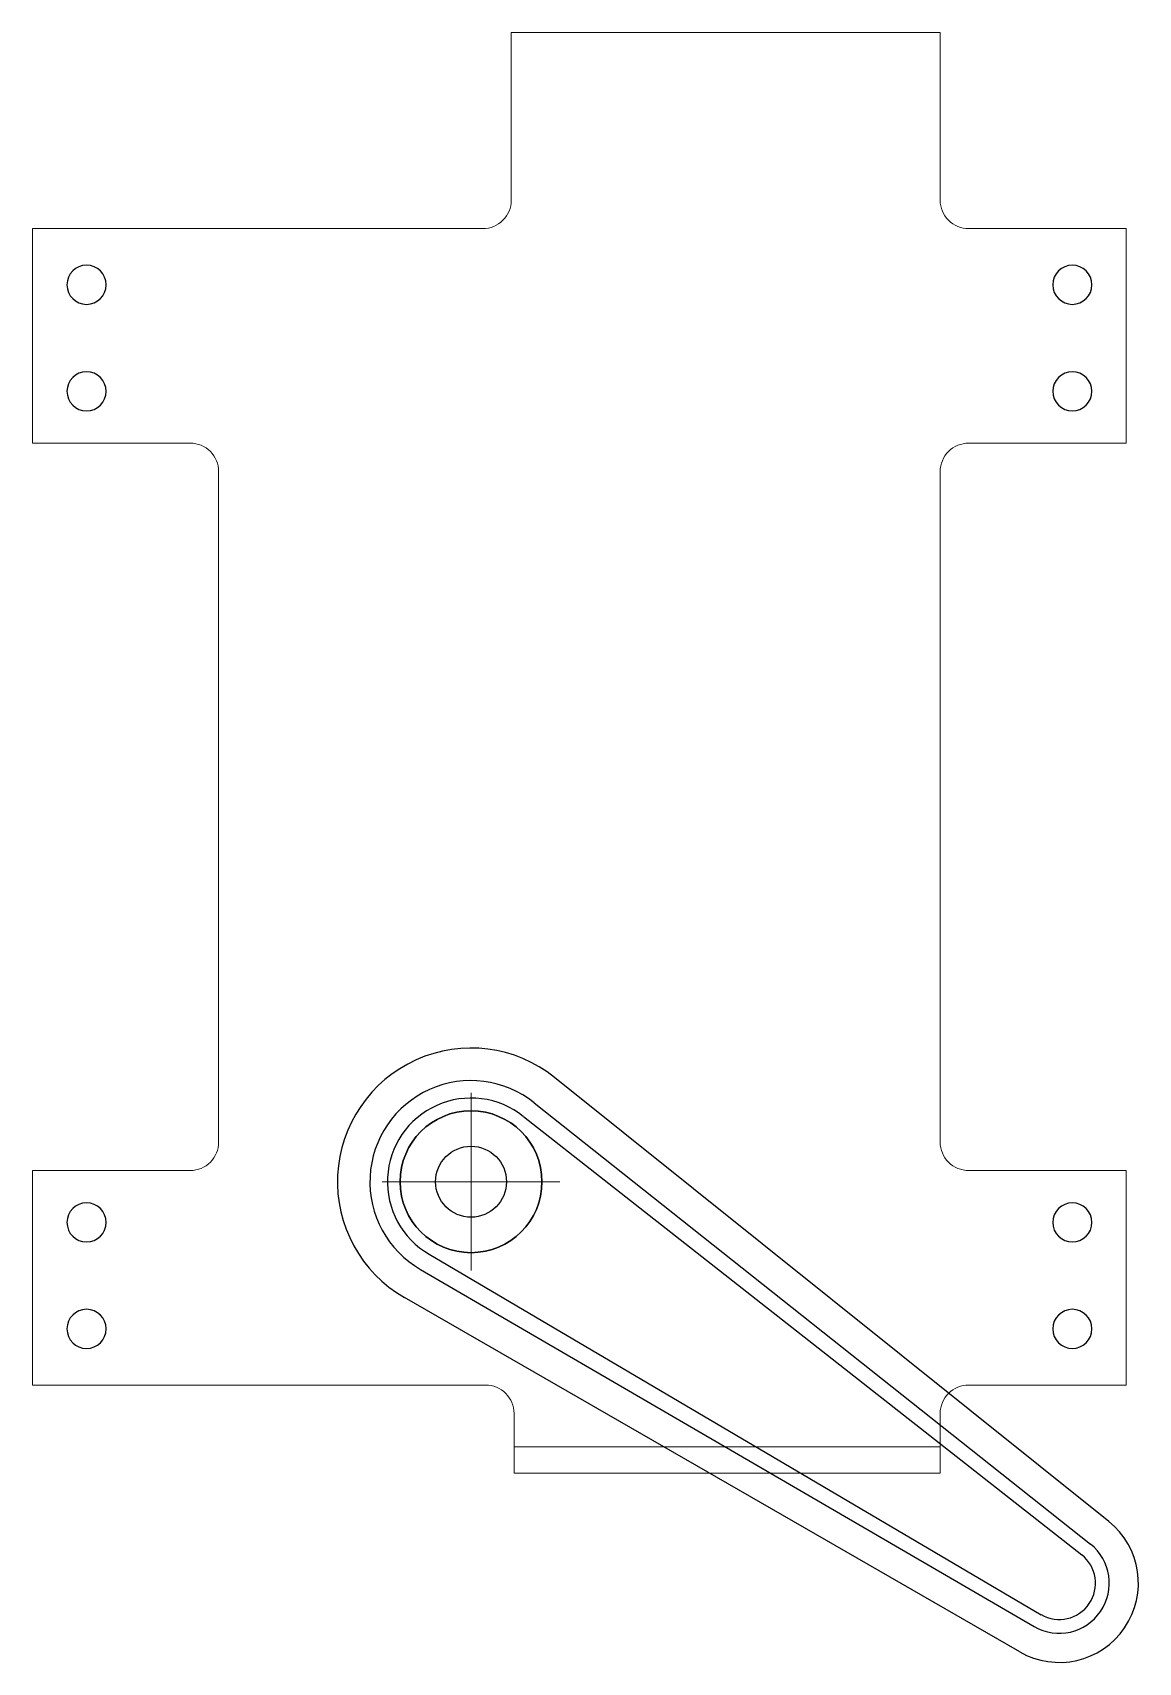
# Model space of a CAD drawing. Extents: x 313.09 to 316.98, y 533.58 to 539.32.
import ezdxf

# ---------------------------------------------------------------- set-up
doc = ezdxf.new("R2010")
doc.units = 0
doc.header["$LTSCALE"] = 2.6966
doc.header["$MEASUREMENT"] = 0
doc.layers.add('UNASSIGNED', color=7, linetype='Continuous', lineweight=0)
doc.layers.add('Z0_CUT500', color=5, linetype='Continuous')
doc.layers.add('Z0_TOPCOMP', color=6, linetype='Continuous')

msp = doc.modelspace()

# ---------------------------------------------------------------- linework, layer by layer
at = {"layer": 'UNASSIGNED', "color": 4, "linetype": 'Continuous', "lineweight": 5}
for p, q in [((314.7734, 539.3215), (314.7734, 538.7309)), ((316.2848, 539.3215), (314.7734, 539.3215)), ((316.2848, 538.7309), (316.2848, 539.3215)), ((313.0868, 538.6308), (314.6733, 538.6308)), ((313.0868, 538.6308), (313.0868, 537.8751)), ((316.3849, 538.6308), (316.9404, 538.6308)), ((316.9404, 537.8751), (316.9404, 538.6308)), ((313.6423, 537.8751), (313.0868, 537.8751)), ((316.9404, 537.8751), (316.3849, 537.8751)), ((313.7424, 535.4127), (313.7424, 537.775)), ((316.2848, 535.4127), (316.2848, 537.775)), ((314.6317, 534.9603), (314.6317, 535.5859)), ((313.0868, 534.5569), (313.0868, 535.3126)), ((313.0868, 535.3126), (313.6423, 535.3126)), ((316.3849, 535.3126), (316.9404, 535.3126)), ((316.9404, 534.5569), (316.9404, 535.3126)), ((314.3189, 535.2731), (314.9445, 535.2731)), ((314.6833, 534.5569), (313.0868, 534.5569)), ((316.9404, 534.5569), (316.3849, 534.5569)), ((314.7834, 534.2466), (314.7834, 534.4568)), ((316.2848, 534.4568), (316.2848, 534.2466)), ((316.2848, 534.3397), (314.7834, 534.3397)), ((316.2848, 534.2466), (314.7834, 534.2466))]:
    msp.add_line(p, q, dxfattribs=at)
at = {"layer": 'UNASSIGNED', "color": 4, "linetype": 'Continuous', "lineweight": 25, "extrusion": (0, 0, -1)}
for centre, major_axis in [((313.2769, 538.4331), (0.069, 0)), ((314.6317, 535.2731), (0.25, 0)), ((313.2769, 535.1299), (0.069, 0)), ((313.2769, 534.7546), (0.069, 0))]:
    msp.add_ellipse(centre, major_axis=major_axis, ratio=1, start_param=4.712389, end_param=10.995574, dxfattribs=at)
for centre in [(316.7503, 538.4331), (313.2769, 538.0577), (316.7503, 538.0577), (316.7503, 535.1299), (316.7503, 534.7546)]:
    msp.add_ellipse(centre, major_axis=(0, 0.069), ratio=1, dxfattribs=at)
at = {"layer": 'UNASSIGNED', "color": 4, "linetype": 'Continuous', "lineweight": 5}
for points in [[(314.7734, 538.7309), (314.7734, 538.7043), (314.7628, 538.6789), (314.744, 538.6601)], [(316.3141, 538.6601), (316.2954, 538.6789), (316.2848, 538.7043), (316.2848, 538.7309)], [(314.744, 538.6601), (314.7253, 538.6413), (314.6998, 538.6308), (314.6733, 538.6308)], [(316.3849, 538.6308), (316.3584, 538.6308), (316.3329, 538.6413), (316.3141, 538.6601)], [(313.6423, 537.8751), (313.6688, 537.8751), (313.6943, 537.8645), (313.7131, 537.8458)], [(313.7131, 537.8458), (313.7318, 537.827), (313.7424, 537.8015), (313.7424, 537.775)], [(316.2848, 537.775), (316.2848, 537.8015), (316.2954, 537.827), (316.3141, 537.8458)], [(316.3141, 537.8458), (316.3329, 537.8645), (316.3584, 537.8751), (316.3849, 537.8751)], [(313.7424, 535.4127), (313.7424, 535.3862), (313.7318, 535.3607), (313.7131, 535.3419)], [(316.3141, 535.3419), (316.2954, 535.3607), (316.2848, 535.3862), (316.2848, 535.4127)], [(313.7131, 535.3419), (313.6943, 535.3232), (313.6688, 535.3126), (313.6423, 535.3126)], [(316.3849, 535.3126), (316.3584, 535.3126), (316.3329, 535.3232), (316.3141, 535.3419)], [(314.6833, 534.5569), (314.7098, 534.5569), (314.7353, 534.5464), (314.7541, 534.5276)], [(316.3141, 534.5276), (316.3329, 534.5464), (316.3584, 534.5569), (316.3849, 534.5569)], [(314.7541, 534.5276), (314.7728, 534.5088), (314.7834, 534.4834), (314.7834, 534.4568)], [(316.2848, 534.4568), (316.2848, 534.4834), (316.2954, 534.5088), (316.3141, 534.5276)]]:
    msp.add_open_spline(points, degree=3, dxfattribs=at)
at = {"layer": 'Z0_CUT500', "color": 5, "linetype": 'Continuous', "lineweight": 25}
msp.add_circle((314.6317, 535.2731), 0.25, dxfattribs=at)
at = {"layer": 'Z0_TOPCOMP', "color": 6, "linetype": 'Continuous', "lineweight": 25}
for p, q in [((316.8787, 534.0766), (314.9261, 535.6406)), ((314.8545, 535.5512), (316.8145, 533.9965)), ((314.816, 535.5031), (316.7842, 533.9587)), ((314.4847, 535.0177), (316.6404, 533.7479)), ((314.4539, 534.9642), (316.6162, 533.706)), ((316.565, 533.6169), (314.3968, 534.865))]:
    msp.add_line(p, q, dxfattribs=at)
msp.add_circle((314.6317, 535.2731), 0.125, dxfattribs=at)
for centre, radius, start, end in [((314.6317, 535.2731), 0.4708, 51.30704, -119.92705), ((314.6317, 535.2731), 0.3564, 51.30704, -119.92705), ((314.6317, 535.2731), 0.2947, 51.30704, -119.92705), ((316.7042, 533.8588), 0.2791, -119.92705, 51.30704), ((316.7042, 533.8588), 0.1764, -119.92705, 51.30704), ((316.7042, 533.8588), 0.1279, -119.92705, 51.30704)]:
    msp.add_arc(centre, radius, start, end, dxfattribs=at)

doc.saveas('drawing.dxf')
